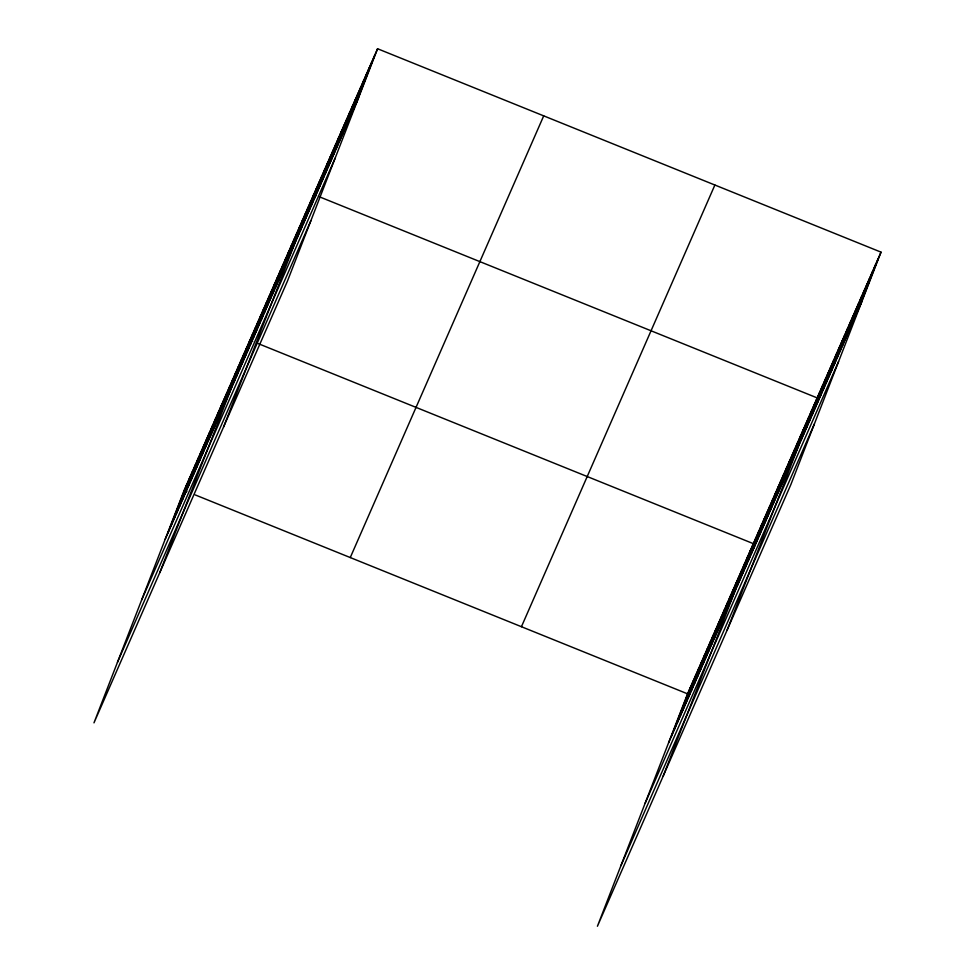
<?xml version="1.0" encoding="UTF-8"?>
<svg xmlns="http://www.w3.org/2000/svg" width="975" height="975" viewBox="0 0 975 975"><rect width="100%" height="100%" fill="white"/><g stroke="black" fill="none" stroke-linecap="round" stroke-linejoin="round"><path stroke-width="1.46" d="M377.581 48.75L184.129 490.437L93.978 722.853L287.43 281.166L377.581 48.75L881.022 252.147L790.871 484.563L597.419 926.25L687.57 693.834L881.022 252.147M168.029 532.789L186.993 483.905M170.893 526.256L189.845 477.372M173.745 519.736L192.709 470.852M176.609 513.203L195.573 464.319M179.473 506.671L198.425 457.787M182.325 500.138L201.289 451.254M185.189 493.618L204.153 444.734M188.053 487.086L207.005 438.202M190.905 480.553L209.869 431.669M193.769 474.033L212.733 425.149M196.621 467.5L215.585 418.616M199.485 460.968L218.449 412.084M202.349 454.435L221.301 405.551M205.201 447.915L224.165 399.031M208.065 441.383L227.029 392.498M210.929 434.85L229.881 385.966M213.781 428.317L232.745 379.433M216.645 421.797L235.609 372.913M219.509 415.265L238.461 366.381M222.361 408.732L241.325 359.848M225.225 402.2L244.189 353.316M228.077 395.679L247.041 346.795M159.754 572.678L249.905 340.263L252.671 341.384M233.72 382.809L252.683 333.925M236.498 376.472L255.45 327.588M239.265 370.134L258.229 321.25M242.044 363.797L261.007 314.913M244.822 357.459L263.786 308.575M247.601 351.122L266.553 302.238M250.368 344.784L269.332 295.9M253.147 338.447L272.11 289.563M255.925 332.109L274.877 283.225M258.692 325.772L277.656 276.888M261.471 319.434L280.434 270.55M264.249 313.097L283.213 264.213M267.028 306.759L285.98 257.875M269.795 300.422L288.758 251.538M272.573 294.084L291.537 245.2M275.352 287.747L294.316 238.863M278.131 281.409L297.082 232.525M280.897 275.072L299.861 226.188M283.676 268.734L302.64 219.85M286.455 262.397L305.419 213.513M289.234 256.059L308.185 207.175M292 249.722L310.964 200.838M223.592 426.928L313.743 194.5L316.509 195.622M297.558 237.059L316.522 188.175M300.324 230.722L319.288 181.837M303.103 224.384L322.067 175.5M305.882 218.047L324.846 169.163M308.661 211.709L327.612 162.825M311.427 205.372L330.391 156.488M314.206 199.034L333.17 150.15M316.985 192.697L335.948 143.812M319.763 186.359L338.715 137.475M322.53 180.022L341.494 131.137M325.309 173.684L344.273 124.8M328.087 167.347L347.051 118.463M330.866 161.009L349.818 112.125M333.633 154.672L352.597 105.787M336.412 148.334L355.375 99.45M339.19 141.997L358.154 93.113M341.969 135.659L360.921 86.775M344.736 129.322L363.699 80.438M347.514 122.984L366.478 74.1M350.293 116.647L369.245 67.763M353.06 110.309L372.023 61.425M355.838 103.972L374.802 55.088M671.47 736.186L690.434 687.302M674.334 729.653L693.286 680.769M677.186 723.121L696.15 674.237M680.05 716.601L699.014 667.717M682.914 710.068L701.866 661.184M685.766 703.536L704.73 654.652M688.63 697.003L707.594 648.131M691.494 690.483L710.446 641.599M694.346 683.95L713.31 635.066M697.21 677.418L716.174 628.534M700.062 670.898L719.026 622.013M702.926 664.365L721.89 615.481M705.79 657.832L724.742 608.948M708.642 651.3L727.606 602.416M711.506 644.78L730.47 595.896M714.37 638.247L733.322 589.363M717.222 631.715L736.186 582.831M720.086 625.182L739.05 576.298M722.95 618.662L741.902 569.778M725.802 612.129L744.766 563.245M728.666 605.597L747.63 556.713M731.518 599.064L750.482 550.18M663.195 776.076L753.346 543.66L258.204 343.614M737.161 586.207L756.125 537.322M739.94 579.869L758.891 530.985M742.706 573.532L761.67 524.648M745.485 567.194L764.449 518.31M748.264 560.857L767.227 511.972M751.043 554.519L769.994 505.635M753.809 548.182L772.773 499.298M756.588 541.844L775.552 492.96M759.367 535.507L778.318 486.622M762.133 529.169L781.097 480.285M764.912 522.832L783.876 473.947M767.691 516.494L786.654 467.61M770.469 510.157L789.421 461.273M773.236 503.819L792.2 454.935M776.015 497.482L794.978 448.597M778.793 491.144L797.757 442.26M781.572 484.807L800.524 435.923M784.339 478.469L803.303 429.585M787.118 472.132L806.081 423.247M789.896 465.794L808.86 416.91M792.675 459.457L811.627 410.572M795.442 453.119L814.405 404.235M727.033 630.325L817.184 397.898L319.276 196.743M800.999 440.444L819.963 391.56M803.766 434.107L822.729 385.222M806.544 427.769L825.508 378.885M809.323 421.432L828.287 372.548M812.102 415.094L831.053 366.21M814.868 408.757L833.832 359.872M817.647 402.419L836.611 353.535M820.426 396.082L839.39 347.197M823.205 389.744L842.156 340.86M825.971 383.407L844.935 334.523M828.75 377.069L847.714 328.185M831.529 370.744L850.493 321.86M834.307 364.406L853.259 315.522M837.074 358.069L856.038 309.185M839.853 351.731L858.817 302.847M842.632 345.394L861.595 296.51M845.41 339.056L864.362 290.172M848.177 332.719L867.141 283.835M850.956 326.381L869.919 277.497M853.734 320.044L872.686 271.16M856.501 313.706L875.465 264.822M859.28 307.369L878.243 258.485M165.165 539.321L358.617 97.634M141.68 599.881L335.12 158.206M117.475 662.293L310.915 220.606M350.269 557.554L543.709 115.867M521.442 626.706L714.882 185.018M668.606 742.718L862.058 301.031M645.121 803.278L838.561 361.591M620.917 865.678L814.357 424.003M184.129 490.437L186.895 491.558M195.207 494.91L687.57 693.834"/></g></svg>
